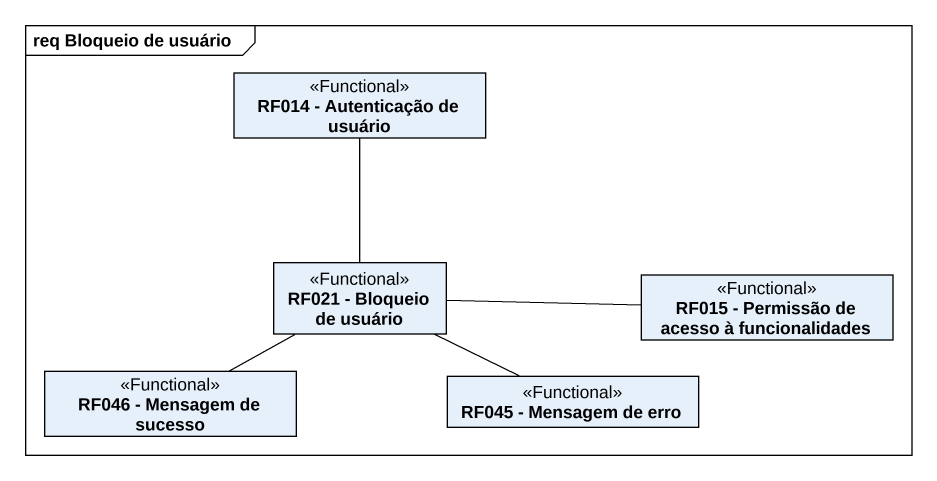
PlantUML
@startuml
mainframe req Bloqueio de usuário
hide circle
hide empty members
class "RF014 - Autenticação de usuário" as RF014_Autenticação_de <<Functional>>
class "RF021 - Bloqueio de usuário" as RF021_Bloqueio_de_usuário <<Functional>>
class "RF015 - Permissão de acesso à funcionalidades" as RF015_Permissão_de_acesso_à <<Functional>>
class "RF046 - Mensagem de sucesso" as RF046_Mensagem_de_sucesso <<Functional>>
class "RF045 - Mensagem de erro" as RF045_Mensagem_de_erro <<Functional>>
RF021_Bloqueio_de_usuário -up- RF014_Autenticação_de
RF021_Bloqueio_de_usuário -right- RF015_Permissão_de_acesso_à
RF046_Mensagem_de_sucesso -right- RF021_Bloqueio_de_usuário
RF045_Mensagem_de_erro -left- RF021_Bloqueio_de_usuário
@enduml
